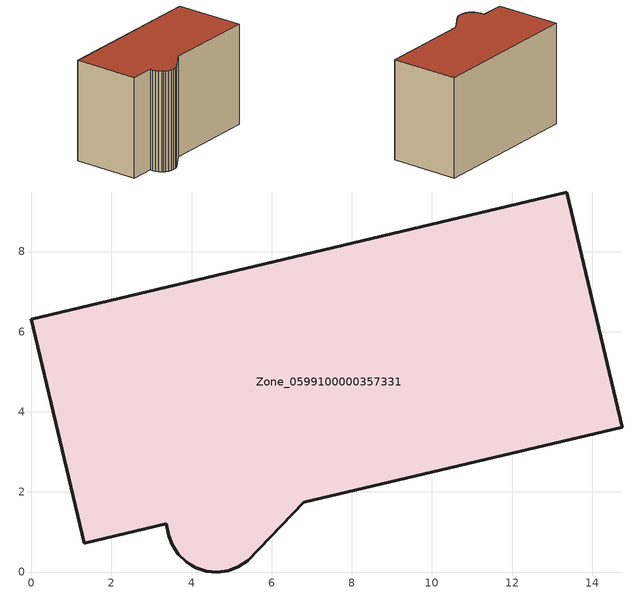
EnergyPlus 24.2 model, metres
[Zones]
Zone_0599100000357331
 floor ground (C_G): 1.33,0.72 0,6.31 13.37,9.49 14.75,3.62 6.8,1.74 5.4,0.29 5.17,0.13 4.91,0.04 4.64,0 4.36,0.02 4.1,0.11 3.98,0.17 3.86,0.25 3.67,0.45 3.52,0.68 3.43,0.9 3.37,1.2 z0
 wall outside (C_F): 3.67,0.45 3.86,0.25 3.98,0.17 4.1,0.11 4.36,0.02 4.64,0 4.91,0.04 5.17,0.13 5.4,0.29 6.8,1.74 14.75,3.62 13.37,9.49 0,6.31 1.33,0.72 3.37,1.2 3.43,0.9 3.52,0.68 3.67,0.45 z0:8.9
 roof outside (C_R): 0,6.31 1.33,0.72 3.37,1.2 3.43,0.9 3.52,0.68 3.67,0.45 3.86,0.25 3.98,0.17 4.1,0.11 4.36,0.02 4.64,0 4.91,0.04 5.17,0.13 5.4,0.29 6.8,1.74 14.75,3.62 13.37,9.49 z8.9
[BUILDING]
Pand.0599100000357331: North Axis=0; Terrain=City; Loads Convergence Tolerance Value=0.04; Temperature Convergence Tolerance Value=0.4; Solar Distribution=FullExterior; Maximum Number of Warmup Days=25; Minimum Number of Warmup Days=1
[Site:Location]
Rotterdam.The.Hague.AP_ZH_NLD Design_Conditions: Latitude=51.96; Longitude=4.45; Time Zone=1; Elevation=-4.5
[SITE:GROUNDTEMPERATURE:BUILDINGSURFACE]
18, 18, 18, 18, 18, 18, 18, 18, 18, 18, 18, 18
[MATERIAL] Thermal Absorptance=0.9; Solar Absorptance=0.7; Visible Absorptance=0.7
Name | Roughness | Thickness | Conductivity | Density | Specific Heat
G.D.1992-2005 | MediumSmooth | 0.15 | 0.06 | 540 | 1210
F.D.1992-2005 | Rough | 0.3 | 0.12 | 1920 | 840
R.D.1992-2005 | MediumRough | 0.2 | 0.08 | 1500 | 1000
[CONSTRUCTION]
C_G: G.D.1992-2005
C_F: F.D.1992-2005
C_R: R.D.1992-2005
[ZONE]
Zone_0599100000357331: Type=1; Multiplier=1; Ceiling Height=Autocalculate; Volume=Autocalculate; Floor Area=autocalculate; Part of Total Floor Area=Yes
[ZONEINFILTRATION:DESIGNFLOWRATE]
Infil_Zone_0599100000357331: Zone or ZoneList or Space or SpaceList=Zone_0599100000357331; Schedule=AlwaysOn; Design Flow Rate Calculation Method=Flow/Area; Flow Rate per Floor Area=0.0021; Constant Term Coefficient=1; Temperature Term Coefficient=0; Velocity Term Coefficient=0; Velocity Squared Term Coefficient=0
[HVACTEMPLATE:ZONE:IDEALLOADSAIRSYSTEM]
Zone_0599100000357331: Maximum Heating Supply Air Temperature=50; Minimum Cooling Supply Air Temperature=13; Maximum Heating Supply Air Humidity Ratio=0.0156; Minimum Cooling Supply Air Humidity Ratio=0.0077; Heating Limit=NoLimit; Cooling Limit=NoLimit; Dehumidification Control Type=ConstantSensibleHeatRatio; Cooling Sensible Heat Ratio=0.7; Dehumidification Setpoint=60; Humidification Control Type=None; Humidification Setpoint=30; Outdoor Air Method=None; Outdoor Air Flow Rate per Person=0.00944; Outdoor Air Flow Rate per Zone Floor Area=0; Outdoor Air Flow Rate per Zone=0; Demand Controlled Ventilation Type=None; Outdoor Air Economizer Type=NoEconomizer; Heat Recovery Type=None; Sensible Heat Recovery Effectiveness=0.7; Latent Heat Recovery Effectiveness=0.65
[ZONECONTROL:THERMOSTAT]
ThermostatControl_Zone_0599100000357331: Zone or ZoneList=Zone_0599100000357331; Control Type Schedule=DualSetpointControlType; Control 1=Thermostat_Zone_0599100000357331; Temperature Difference Between Cutout And Setpoint=0
[THERMOSTATSETPOINT:DUALSETPOINT]
Thermostat_Zone_0599100000357331: Heating Setpoint Temperature Schedule=HeatingSetpoint_Zone_0599100000357331; Cooling Setpoint Temperature Schedule=CoolingSetpoint_Zone_0599100000357331
[SCHEDULE:COMPACT]
HeatingSetpoint_Zone_0599100000357331: Through: 12/31, For: AllDays, Until: 24:00, 21
CoolingSetpoint_Zone_0599100000357331: Through: 12/31, For: AllDays, Until: 24:00, 24
DualSetpointControlType: Through: 12/31, For: AllDays, Until: 24:00, 4
AlwaysOn: Through: 12/31, For: AllDays, Until: 24:00, 1
